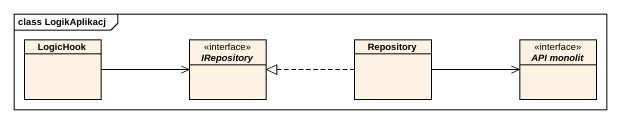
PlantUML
@startuml
mainframe class LogikAplikacj
hide circle
hide empty members
class LogicHook
interface IRepository
class Repository
interface "API monolit" as API_monolit
LogicHook -right-> IRepository
Repository .left.|> IRepository
Repository -right-> API_monolit
@enduml
